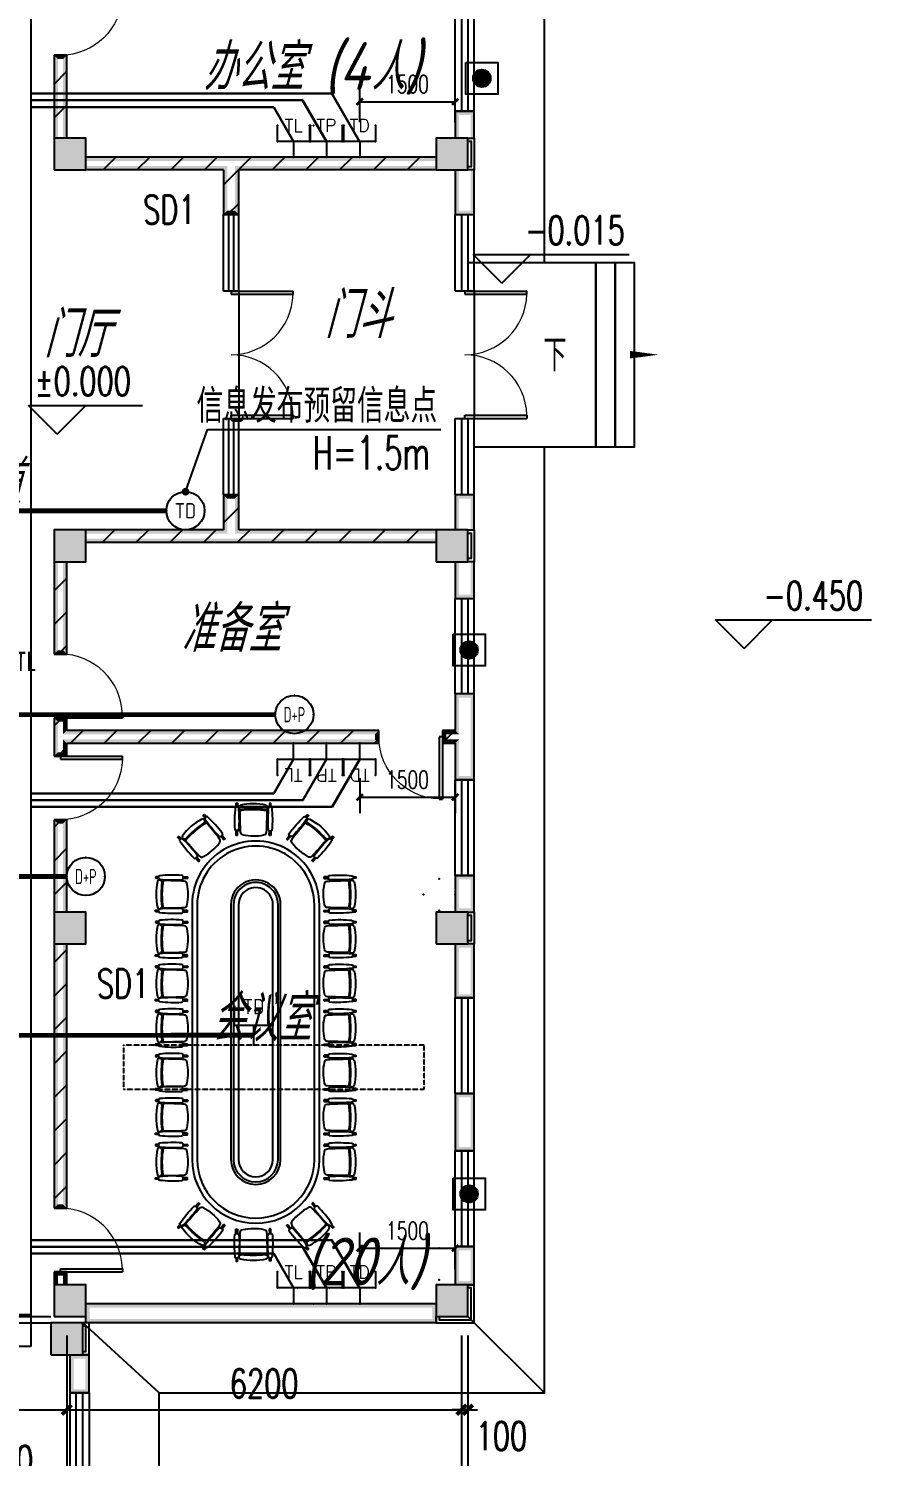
# Model space of a CAD drawing. Extents: x 1241380 to 1952554, y 1012187 to 1766051.
# Drawn here: x 1583715 to 1596951, y 1230675 to 1253091 of the extents above; entities that cross this region are included whole.
import ezdxf
from ezdxf.enums import TextEntityAlignment as Align

# ---------------------------------------------------------------- set-up
doc = ezdxf.new("R2010")
doc.units = 0
doc.linetypes.add('CENTER', pattern=[2, 1.25, -0.25, 0.25, -0.25])
doc.linetypes.add('DASH', pattern=[0.35, 0.25, -0.1])
for name, color, linetype in [('1-建筑底图', 8, 'Continuous'), ('AXIS', 251, 'CENTER'), ('DIM-通讯', 3, 'Continuous'), ('DOTLN', 2, 'DASH'), ('EQUIP-插座', 3, 'Continuous'), ('EQUIP-照明', 3, 'Continuous'), ('EQUIP-通讯', 3, 'Continuous'), ('PUB_DIM', 11, 'Continuous'), ('PUB_HATCH', 8, 'Continuous'), ('TEL_DIM', 3, 'Continuous'), ('WIRE-综合布线', 5, 'Continuous'), ('光纤点位', 3, 'Continuous'), ('内网桥架', 1, 'Continuous'), ('填充', 8, 'Continuous'), ('家具', 8, 'Continuous'), ('抗震支吊架', 2, 'Continuous'), ('红机电话', 3, 'Continuous'), ('蓝机电话', 3, 'Continuous')]:
    doc.layers.add(name, color=color, linetype=linetype)
doc.layers.add('内网线路', color=1, linetype='Continuous', lineweight=30)
doc.layers.get('EQUIP-插座').off()
doc.styles.add('_TCH_DIM', font='SIMPLEX', dxfattribs={"bigfont": 'GBCBIG'})
doc.styles.add('_TCH_DIM_T3', font='SIMPLEX', dxfattribs={"width": 0.705882, "bigfont": 'GBCBIG'})
doc.styles.add('_TEL_ATTDEF', font='GBENOR', dxfattribs={"width": 0.8, "height": 3, "bigfont": 'GBCBIG'})
doc.styles.add('_TEL_DIM', font='SIMPLEX', dxfattribs={"width": 0.8, "height": 3.5, "bigfont": 'HZTXT'})
doc.styles.add('A_DIM_T3', font='SIMPLEX', dxfattribs={"width": 0.7, "bigfont": 'HZ'})
doc.styles.add('kzcad', font='', dxfattribs={"width": 0.8})
doc.styles.get("Standard").update_dxf_attribs({"font": 'gbeitc.shx', "bigfont": 'gbcbig.shx'})
doc.styles.get('kzcad').set_extended_font_data('SimSun')
doc.linetypes.add('JIEDI', pattern='A,1.25,-0.25,0.25,-0.25,0.625,["/",Standard,S=0.6,R=0,X=0,Y=-0.3],0.625,-0.25,0.25,-0.25', length=4)
doc.dimstyles.new('_TCH_ARCH&&100', dxfattribs={"dimtxt": 280, "dimasz": 100, "dimexe": 250, "dimexo": 300, "dimgap": 135, "dimtad": 1, "dimdec": 0, "dimzin": 0, "dimdsep": 46, "dimtxsty": 'A_DIM_T3', "dimblk": 'ARCHTICK', "dimcen": 0.09, "dimclrt": 7, "dimazin": 2, "dimtfac": 1, "dimtdec": 0, "dimtix": 1, "dimtmove": 2, "dimatfit": 3, "dimfxl": 100, "dimtolj": 1, "dimtzin": 0, "dimarcsym": 0})
doc.dimstyles.new('_TCH_ARCH&&150', dxfattribs={"dimtxt": 446.25, "dimasz": 150, "dimexe": 375, "dimexo": 450, "dimgap": 189.375, "dimtad": 1, "dimdec": 0, "dimzin": 0, "dimdsep": 46, "dimtxsty": '_TCH_DIM_T3', "dimblk": 'ARCHTICK', "dimcen": 0.09, "dimclrt": 7, "dimazin": 2, "dimtfac": 1, "dimtdec": 0, "dimtix": 1, "dimtmove": 2, "dimatfit": 3, "dimfxl": 1, "dimtolj": 1, "dimtzin": 0, "dimarcsym": 0})
pattern_1 = [(45, (-636285.87, -718395.4), (-265.16515, 265.16515), [])]

# ---------------------------------------------------------------- blocks, each defined once
blk = doc.blocks.new('_ArchTick')
at = {"color": 0, "linetype": 'ByBlock', "const_width": 0.4}
blk.add_lwpolyline([(-0.5, -0.5), (0.5, 0.5)], dxfattribs=at)
blk = doc.blocks.new('*D96')
at = {"layer": 'Defpoints', "color": 0}
for p in [(931558, 802293), (946558, 802293), (946558, 800679)]:
    blk.add_point(p, dxfattribs=at)
at = {"layer": 'PUB_DIM', "color": 0, "lineweight": -2, "transparency": 16777216}
for p, q in [((931558, 801843), (931558, 800304)), ((946558, 801843), (946558, 800304)), ((931558, 800679), (946558, 800679))]:
    blk.add_line(p, q, dxfattribs=at)
at = {"layer": 'PUB_DIM', "color": 0, "lineweight": -2, "transparency": 16777216, "xscale": 150, "yscale": 150, "zscale": 150, "rotation": 180}
blk.add_blockref('_ArchTick', (931558, 800679), dxfattribs=at)
at = {"layer": 'PUB_DIM', "color": 0, "lineweight": -2, "transparency": 16777216, "xscale": 150, "yscale": 150, "zscale": 150}
blk.add_blockref('_ArchTick', (946558, 800679), dxfattribs=at)
at = {"layer": 'PUB_DIM', "color": 7, "transparency": 16777216, "insert": (939058, 801091), "char_height": 446.2, "attachment_point": 5, "style": '_TCH_DIM_T3'}
blk.add_mtext('\\A1;15000', dxfattribs=at)
blk = doc.blocks.new('*D99')
at = {"layer": 'Defpoints', "color": 0}
for p in [(936758, 803493), (940258, 803493), (940258, 801879)]:
    blk.add_point(p, dxfattribs=at)
at = {"layer": 'PUB_DIM', "color": 0, "lineweight": -2, "transparency": 16777216}
for p, q in [((936758, 803043), (936758, 801504)), ((940258, 803043), (940258, 801504)), ((936758, 801879), (940258, 801879))]:
    blk.add_line(p, q, dxfattribs=at)
at = {"layer": 'PUB_DIM', "color": 0, "lineweight": -2, "transparency": 16777216, "xscale": 150, "yscale": 150, "zscale": 150, "rotation": 180}
blk.add_blockref('_ArchTick', (936758, 801879), dxfattribs=at)
at = {"layer": 'PUB_DIM', "color": 0, "lineweight": -2, "transparency": 16777216, "xscale": 150, "yscale": 150, "zscale": 150}
blk.add_blockref('_ArchTick', (940258, 801879), dxfattribs=at)
at = {"layer": 'PUB_DIM', "color": 7, "transparency": 16777216, "insert": (938508, 802291), "char_height": 446.2, "attachment_point": 5, "style": '_TCH_DIM_T3'}
blk.add_mtext('\\A1;3500', dxfattribs=at)
blk = doc.blocks.new('*D100')
at = {"layer": 'Defpoints', "color": 0}
for p in [(940258, 803493), (946458, 803493), (946458, 801879)]:
    blk.add_point(p, dxfattribs=at)
at = {"layer": 'PUB_DIM', "color": 0, "lineweight": -2, "transparency": 16777216}
for p, q in [((940258, 803043), (940258, 801504)), ((946458, 803043), (946458, 801504)), ((940258, 801879), (946458, 801879))]:
    blk.add_line(p, q, dxfattribs=at)
at = {"layer": 'PUB_DIM', "color": 0, "lineweight": -2, "transparency": 16777216, "xscale": 150, "yscale": 150, "zscale": 150, "rotation": 180}
blk.add_blockref('_ArchTick', (940258, 801879), dxfattribs=at)
at = {"layer": 'PUB_DIM', "color": 0, "lineweight": -2, "transparency": 16777216, "xscale": 150, "yscale": 150, "zscale": 150}
blk.add_blockref('_ArchTick', (946458, 801879), dxfattribs=at)
at = {"layer": 'PUB_DIM', "color": 7, "transparency": 16777216, "insert": (943358, 802291), "char_height": 446.2, "attachment_point": 5, "style": '_TCH_DIM_T3'}
blk.add_mtext('\\A1;6200', dxfattribs=at)
blk = doc.blocks.new('*D73')
at = {"layer": 'Defpoints', "color": 0}
for p in [(946458, 803493), (946558, 803493), (946558, 801879)]:
    blk.add_point(p, dxfattribs=at)
at = {"layer": 'PUB_DIM', "color": 0, "lineweight": -2, "transparency": 16777216}
for p, q in [((946458, 803043), (946458, 801504)), ((946558, 803043), (946558, 801504)), ((946458, 801879), (946308, 801879)), ((946458, 801879), (946558, 801879)), ((946558, 801879), (946708, 801879))]:
    blk.add_line(p, q, dxfattribs=at)
at = {"layer": 'PUB_DIM', "color": 0, "lineweight": -2, "transparency": 16777216, "xscale": 150, "yscale": 150, "zscale": 150}
blk.add_blockref('_ArchTick', (946458, 801879), dxfattribs=at)
at = {"layer": 'PUB_DIM', "color": 0, "lineweight": -2, "transparency": 16777216, "xscale": 150, "yscale": 150, "zscale": 150, "rotation": 180}
blk.add_blockref('_ArchTick', (946558, 801879), dxfattribs=at)
at = {"layer": 'PUB_DIM', "color": 7, "transparency": 16777216, "insert": (947083, 801466), "char_height": 446.2, "attachment_point": 5, "style": '_TCH_DIM_T3'}
blk.add_mtext('\\A1;100', dxfattribs=at)
blk = doc.blocks.new('办公椅6')
at = {"layer": '家具'}
for p, q in [((83, 245), (83, 273)), ((465, 265), (464, 249)), ((81, -250), (81, -279)), ((466, -275), (466, -258))]:
    blk.add_line(p, q, dxfattribs=at)
at = {"layer": '家具', "color": 8}
for points in [[(82, 273), (17, 274, 0.414214), (12, 269), (12, 255, 0.414214), (16, 250), (83, 250)], [(467, 271), (509, 271, -0.414214), (514, 266), (514, 252, -0.414214), (509, 248), (465, 248)], [(79, -274), (14, -274, -0.414214), (9, -269), (9, -255, -0.414214), (14, -250), (81, -251)], [(469, -276), (506, -276, 0.414214), (511, -272), (511, -258, 0.414214), (507, -253), (468, -253)]]:
    blk.add_lwpolyline(points, format="xyb", dxfattribs=at)
at = {"layer": '家具'}
for centre, radius, start, end in [((102, 273), 19, 87.8438, 179.7), ((102, 244), 19, 179.7, 271.4658), ((230, -1577), 1873, 83.3734, 93.9026), ((250, 2204), 1984, 265.7407, 275.6942), ((450, 191), 33.5, 15.354, 150.4909), ((446, 265), 19, 359.7, 87.8438), ((445, 249), 19, 271.4658, 359.7), ((741, -4), 741, 167.0681, 192.3319), ((64, 162), 45, 89.7, 179.7), ((444, -11012), 11225, 90.2565, 91.9408), ((-845, 4), 1257, 349.8473, 9.5527), ((-1609, 10), 2033, 354.2379, 5.1674), ((435, 195), 19, 137.2336, 185.1674), ((-389, 4), 894, 346.6997, 12.7003), ((62, -162), 45, 179.7, 269.7), ((559, 11006), 11225, 267.4592, 269.1435), ((433, -196), 19, 174.2379, 223.2208), ((448, -192), 33.7, 210.1055, 343.0268), ((100, -250), 19, 87.9342, 179.7), ((100, -279), 19, 179.7, 271.5562), ((249, 1621), 1925, 265.5539, 275.9414), ((229, -2265), 2038, 83.7863, 93.6061), ((447, -258), 19, 359.7, 87.9342), ((447, -274), 19, 271.5562, 359.7)]:
    blk.add_arc(centre, radius, start, end, dxfattribs=at)
blk = doc.blocks.new('会议桌')
at = {"layer": '家具'}
for p, q in [((2045, 972), (-1955, 972)), ((2045, 322), (-1955, 322)), ((-1955, -378), (2045, -378)), ((-1955, -1028), (2045, -1028))]:
    blk.add_line(p, q, dxfattribs=at)
at = {"layer": '家具', "color": 8}
for p, q in [((2045, 892), (-1955, 892)), ((2045, 362), (-1955, 362)), ((2045, 242), (-1955, 242)), ((-1955, -298), (2045, -298)), ((-1955, -418), (2045, -418)), ((-1955, -948), (2045, -948))]:
    blk.add_line(p, q, dxfattribs=at)
at = {"layer": '家具'}
for centre, radius, start, end in [((-1955, -28), 1000, 90, 270), ((2045, -28), 1000, 270, 90), ((-1955, -28), 350, 90, 270), ((2045, -28), 350, 270, 90)]:
    blk.add_arc(centre, radius, start, end, dxfattribs=at)
at = {"layer": '家具', "color": 8}
for centre, radius, start, end in [((-1955, -28), 920, 90, 270), ((2045, -28), 920, 270, 90), ((-1955, -28), 390, 90, 270), ((-1955, -28), 270, 90, 270), ((2045, -28), 390, 270, 90), ((2045, -28), 270, 270, 90)]:
    blk.add_arc(centre, radius, start, end, dxfattribs=at)
at = {"layer": '家具'}
for p, rotation in [((-1993, 1033), 90), ((-1293, 1033), 90), ((-593, 1033), 90), ((107, 1033), 90), ((807, 1033), 90), ((1507, 1033), 90), ((2207, 1033), 90), ((2894, 656), 40.89750937394187), ((-2805, -713), 220.8975093739419)]:
    blk.add_blockref('办公椅6', p, dxfattribs=dict(at, rotation=rotation))
at = {"layer": '家具', "xscale": -1}
for p, rotation in [((-2805, 656), 319.1024906260187), ((2894, -713), 139.1024906260582), ((-1993, -1090), 90), ((-1293, -1090), 90), ((-593, -1090), 90), ((107, -1090), 90), ((807, -1090), 90), ((1507, -1090), 90), ((2207, -1090), 90)]:
    blk.add_blockref('办公椅6', p, dxfattribs=dict(at, rotation=rotation))
blk.add_blockref('办公椅6', (-3036, 10), dxfattribs=at)
at = {"layer": '家具'}
blk.add_blockref('办公椅6', (3125, 10), dxfattribs=at)
blk = doc.blocks.new('xfjyc')
at = {"layer": '填充'}
h = blk.add_hatch(color=1, dxfattribs=at)
h.dxf.hatch_style = 1
edge = h.paths.add_edge_path()
edge.add_arc((250, 250), 137, 0, 360)
blk.add_lwpolyline([(0, 500), (500, 500), (500, 0), (0, 0)], close=True)
at = {"color": 1}
blk.add_circle((250, 250), 137, dxfattribs=at)
blk = doc.blocks.new('xfjyc2')
for p in [(19868, 49439), (19668, 40464), (19668, 31925)]:
    blk.add_blockref('xfjyc', p)
blk = doc.blocks.new('$DorLib2D$00000001')
at = {"color": 0}
for p, q in [((0.45, 0.975), (0.5, 0.975)), ((0.45, 0), (0.45, 0.975)), ((0.5, 0), (0.5, 0.975)), ((0.5, 0), (0.45, 0))]:
    blk.add_line(p, q, dxfattribs=at)
at = {"color": 0, "lineweight": 13}
blk.add_arc((0.475, 0), 0.975, 91.4693, 180, dxfattribs=at)
blk = doc.blocks.new('_FZH')
blk.add_lwpolyline([(-0.5, -0.5), (0.5, -0.5), (0.5, 0.5), (-0.5, 0.5)], close=True)
at = {"layer": 'PUB_HATCH'}
blk.add_solid([(-0.5, -0.5), (0.5, -0.5), (-0.5, 0.5), (0.5, 0.5)], dxfattribs=at)
blk = doc.blocks.new('$WINLIB2D$00000001')
at = {"color": 0}
for points in [[(-0.5, 0.5), (-0.5, -0.5)], [(-0.5, 0.5), (0.5, 0.5)], [(0.5, -0.5), (0.5, 0.5)], [(0.5, 0.1667), (-0.5, 0.1667)], [(0.5, -0.1667), (-0.5, -0.1667)], [(-0.5, -0.5), (0.5, -0.5)]]:
    blk.add_lwpolyline(points, dxfattribs=at)
blk = doc.blocks.new('$DorLib2D$00000002')
at = {"color": 0}
for p, q in [((-0.5, 0), (-0.5, 0.4875)), ((-0.475, 0.4875), (-0.5, 0.4875)), ((-0.475, 0), (-0.475, 0.4875)), ((0.475, 0), (0.475, 0.4875)), ((0.475, 0.4875), (0.5, 0.4875)), ((0.5, 0), (0.5, 0.4875)), ((-0.5, 0), (-0.475, 0)), ((0.5, 0), (0.475, 0))]:
    blk.add_line(p, q, dxfattribs=at)
at = {"color": 0, "lineweight": 13}
for centre, start, end in [((-0.4875, 0), 0, 88.53072), ((0.4875, 0), 91.46928, 180)]:
    blk.add_arc(centre, 0.4875, start, end, dxfattribs=at)
blk = doc.blocks.new('$equip_U$00000076(win7-PC-wzy)')
blk.add_circle((0, 0.5), 0.5)
for p in [(0, 0.999), (-0.5, 0.5), (0.5, 0.5)]:
    blk.add_point(p)
at = {"color": 7, "style": '_TEL_DIM'}
blk.add_attdef('$TEXT$', text='', height=0.4, dxfattribs=at).set_placement((0, 0.5), align=Align.MIDDLE_CENTER)
at = {"color": 7, "style": '_TEL_DIM', "flags": 1}
for tag in ['A', 'REMARK']:
    blk.add_attdef(tag, text='', height=0.00002, dxfattribs=at).set_placement((0, 0), align=Align.MIDDLE_CENTER)
blk = doc.blocks.new('$equip_U$00000080(win7-PC-wzy)')
blk.add_circle((0, 0.5), 0.5)
for p in [(0, 0.999), (-0.5, 0.5), (0.5, 0.5)]:
    blk.add_point(p)
at = {"color": 7, "style": '_TEL_DIM', "width": 0.7}
blk.add_attdef('$TEXT$', text='', height=0.4, dxfattribs=at).set_placement((0, 0.5), align=Align.MIDDLE_CENTER)
at = {"color": 7, "style": '_TEL_DIM', "flags": 1}
for tag in ['A', 'REMARK']:
    blk.add_attdef(tag, text='', height=0.00002, dxfattribs=at).set_placement((0, 0), align=Align.MIDDLE_CENTER)
blk = doc.blocks.new('$equip$00002670')
for p, q in [((-0.5, 0.499), (-0.5, 0.999)), ((0.5, 0.999), (0.5, 0.499)), ((0.5, 0.499), (-0.5, 0.499)), ((0, 0.5), (0, 0))]:
    blk.add_line(p, q)
for p in [(-0.5, 0.999), (0.5, 0.999), (-0.5, 0.499), (0.5, 0.499), (0, 0)]:
    blk.add_point(p)
at = {"color": 7, "style": '_TEL_DIM'}
blk.add_attdef('$TEXT$', text='', height=0.4, dxfattribs=at).set_placement((0, 0.999), align=Align.MIDDLE_CENTER)
at = {"color": 7, "style": '_TEL_DIM', "flags": 1}
blk.add_attdef('A', text='', height=0.000025, dxfattribs=at).set_placement((0, 0), align=Align.MIDDLE_CENTER)
blk = doc.blocks.new('$equip$00001239')
for p, q in [((-0.5, 1.05), (-0.5, 1)), ((0.5, 1), (-0.5, 1)), ((0.5, 1.05), (0.5, 1)), ((0.5, 0.5), (-0.5, 0.5)), ((0, 0.5), (0, 0))]:
    blk.add_line(p, q)
blk.add_arc((0, 1), 0.5, 180, 0)
for points in [[(0, 0.75), (-0.433, 0.75), (0, 1), (-0.5, 1)], [(0, 0.567), (-0.25, 0.567), (0, 0.75), (-0.433, 0.75)], [(0, 0.5), (0, 0.5), (0, 0.567), (-0.25, 0.567)]]:
    blk.add_solid(points)
at = {"layer": 'EQUIP-照明'}
for p in [(0, 1), (-0.5, 0.5), (0.5, 0.5), (0, 0)]:
    blk.add_point(p, dxfattribs=at)
at = {"layer": 'EQUIP-照明', "flags": 9}
blk.add_attdef('A', (0, 0), '', height=0.00002, dxfattribs=at)
blk = doc.blocks.new('$equip$00001867')
for p, q in [((-0.5, 0.499), (-0.5, 0.999)), ((0.5, 0.999), (0.5, 0.499)), ((0.5, 0.499), (-0.5, 0.499)), ((0, 0.5), (0, 0))]:
    blk.add_line(p, q)
for p in [(-0.5, 0.999), (0.5, 0.999), (-0.5, 0.499), (0.5, 0.499), (0, 0)]:
    blk.add_point(p)
at = {"color": 7, "style": '_TEL_DIM'}
blk.add_attdef('$TEXT$', text='', height=0.4, dxfattribs=at).set_placement((0, 0.999), align=Align.MIDDLE_CENTER)
at = {"color": 7, "style": '_TEL_DIM', "flags": 1}
blk.add_attdef('A', text='', height=0.00002, dxfattribs=at).set_placement((0, 0), align=Align.MIDDLE_CENTER)
blk = doc.blocks.new('*D235')
at = {"layer": 'Defpoints', "color": 0, "transparency": 16777216}
for p in [(24781, 264167), (26281, 264167), (26281, 263570)]:
    blk.add_point(p, dxfattribs=at)
at = {"layer": 'TEL_DIM', "color": 0, "lineweight": -2, "transparency": 16777216}
for p, q in [((24781, 263867), (24781, 263320)), ((26281, 263867), (26281, 263320)), ((24781, 263570), (26281, 263570))]:
    blk.add_line(p, q, dxfattribs=at)
at = {"layer": 'TEL_DIM', "color": 0, "lineweight": -2, "transparency": 16777216, "xscale": 100, "yscale": 100, "zscale": 100, "rotation": 180}
blk.add_blockref('_ArchTick', (24781, 263570), dxfattribs=at)
at = {"layer": 'TEL_DIM', "color": 0, "lineweight": -2, "transparency": 16777216, "xscale": 100, "yscale": 100, "zscale": 100}
blk.add_blockref('_ArchTick', (26281, 263570), dxfattribs=at)
at = {"layer": 'TEL_DIM', "color": 7, "transparency": 16777216, "insert": (25531, 263845), "char_height": 280, "attachment_point": 5, "style": 'A_DIM_T3'}
blk.add_mtext('\\A1;1500', dxfattribs=at)
blk = doc.blocks.new('*D236')
at = {"layer": 'Defpoints', "color": 0, "transparency": 16777216}
for p in [(26281, 256489), (24781, 255867), (26281, 255867)]:
    blk.add_point(p, dxfattribs=at)
at = {"layer": 'TEL_DIM', "color": 0, "lineweight": -2, "transparency": 16777216}
for p, q in [((24781, 256167), (24781, 256739)), ((26281, 256167), (26281, 256739)), ((24781, 256489), (26281, 256489))]:
    blk.add_line(p, q, dxfattribs=at)
at = {"layer": 'TEL_DIM', "color": 0, "lineweight": -2, "transparency": 16777216, "xscale": 100, "yscale": 100, "zscale": 100, "rotation": 180}
blk.add_blockref('_ArchTick', (24781, 256489), dxfattribs=at)
at = {"layer": 'TEL_DIM', "color": 0, "lineweight": -2, "transparency": 16777216, "xscale": 100, "yscale": 100, "zscale": 100}
blk.add_blockref('_ArchTick', (26281, 256489), dxfattribs=at)
at = {"layer": 'TEL_DIM', "color": 7, "transparency": 16777216, "insert": (25531, 256764), "char_height": 280, "attachment_point": 5, "style": 'A_DIM_T3'}
blk.add_mtext('\\A1;1500', dxfattribs=at)
blk = doc.blocks.new('*D237')
at = {"layer": 'Defpoints', "color": 0, "transparency": 16777216}
for p in [(26281, 274489), (24781, 273867), (26281, 273867)]:
    blk.add_point(p, dxfattribs=at)
at = {"layer": 'TEL_DIM', "color": 0, "lineweight": -2, "transparency": 16777216}
for p, q in [((24781, 274167), (24781, 274739)), ((26281, 274167), (26281, 274739)), ((24781, 274489), (26281, 274489))]:
    blk.add_line(p, q, dxfattribs=at)
at = {"layer": 'TEL_DIM', "color": 0, "lineweight": -2, "transparency": 16777216, "xscale": 100, "yscale": 100, "zscale": 100, "rotation": 180}
blk.add_blockref('_ArchTick', (24781, 274489), dxfattribs=at)
at = {"layer": 'TEL_DIM', "color": 0, "lineweight": -2, "transparency": 16777216, "xscale": 100, "yscale": 100, "zscale": 100}
blk.add_blockref('_ArchTick', (26281, 274489), dxfattribs=at)
at = {"layer": 'TEL_DIM', "color": 7, "transparency": 16777216, "insert": (25531, 274764), "char_height": 280, "attachment_point": 5, "style": 'A_DIM_T3'}
blk.add_mtext('\\A1;1500', dxfattribs=at)
blk = doc.blocks.new('ERT')
at = {"layer": 'AXIS'}
for p, q in [((940258.2, 802865.3), (940258.2, 800345.8)), ((946458.2, 802865.3), (946458.2, 800345.8))]:
    blk.add_line(p, q, dxfattribs=at)
at = {"layer": 'PUB_DIM'}
for p1, p2, picture, middle in [((936758.2, 803492.7), (940258.2, 803492.7), '*D99', (938508.2, 802291.2)), ((940258.2, 803492.7), (946458.2, 803492.7), '*D100', (943358.2, 802291.2)), ((931558.2, 802292.7), (946558.2, 802292.7), '*D96', (939058.2, 801091.2))]:
    dim = blk.add_aligned_dim(p1=p1, p2=p2, distance=-1614.1, dimstyle='_TCH_ARCH&&150', dxfattribs=at)
    dim.commit()
    dim.dimension.update_dxf_attribs({"geometry": picture, "text_midpoint": middle})
dim = blk.add_linear_dim(base=(946558.2, 801878.7), p1=(946458.2, 803492.7), p2=(946558.2, 803492.7), angle=0, dimstyle='_TCH_ARCH&&150', dxfattribs=at)
dim.commit()
dim.dimension.update_dxf_attribs({"geometry": '*D73', "text_midpoint": (947083.2, 801466.2), "dimtype": 161})
blk = doc.blocks.new('1-一层建筑底图')
at = {"layer": '1-建筑底图'}
h = blk.add_hatch(dxfattribs=at)
h.set_pattern_fill('普通砖', color=8, scale=150, style=0)
h.set_pattern_definition(pattern_1)
h.paths.add_polyline_path([(13350, 48700), (13550, 48700), (13550, 50000), (13350, 50000)])
for points in [[(13550, 50000), (13350, 50000), (13410, 49940), (13490, 49940)], [(13350, 48700), (13410, 48700), (13410, 49940), (13350, 50000)], [(13490, 48700), (13550, 48700), (13550, 50000), (13490, 49940)], [(19950, 49125), (19650, 49125), (19710, 49065), (19890, 49065)], [(19650, 49125), (19650, 48700), (19710, 48700), (19710, 49065)], [(19950, 48700), (19950, 49125), (19890, 49065), (19890, 48700)], [(13850, 48700), (13350, 48700), (13410, 48640), (13790, 48640)], [(13350, 48700), (13350, 48200), (13410, 48260), (13410, 48640)], [(13850, 48200), (13850, 48700), (13790, 48640), (13790, 48260)], [(19850, 48700), (19350, 48700), (19410, 48640), (19790, 48640)], [(19350, 48700), (19350, 48200), (19410, 48260), (19410, 48640)], [(19850, 48200), (19850, 48700), (19790, 48640), (19790, 48260)], [(13350, 48200), (13850, 48200), (13790, 48260), (13410, 48260)], [(13850, 48400), (13850, 48340), (16150, 48340), (16150, 48400)], [(13850, 48260), (13850, 48200), (16010, 48200), (16070, 48260)], [(16010, 48200), (16010, 47500), (16070, 47560), (16070, 48260)], [(19350, 48340), (19350, 48400), (16150, 48400), (16150, 48340)], [(16250, 47500), (16250, 48200), (16190, 48260), (16190, 47560)], [(19350, 48200), (19350, 48260), (16190, 48260), (16250, 48200)], [(19350, 48200), (19850, 48200), (19790, 48260), (19410, 48260)], [(19650, 48200), (19650, 47500), (19710, 47560), (19710, 48200)], [(19950, 47500), (19950, 48200), (19890, 48200), (19890, 47560)], [(16010, 47500), (16250, 47500), (16190, 47560), (16070, 47560)], [(19650, 47500), (19950, 47500), (19890, 47560), (19710, 47560)], [(16250, 43100), (16010, 43100), (16070, 43040), (16190, 43040)], [(16010, 43100), (16010, 42550), (16070, 42490), (16070, 43040)], [(16250, 42550), (16250, 43100), (16190, 43040), (16190, 42490)], [(19950, 43100), (19650, 43100), (19710, 43040), (19890, 43040)], [(19650, 43100), (19650, 42550), (19710, 42550), (19710, 43040)], [(19950, 42550), (19950, 43100), (19890, 43040), (19890, 42550)], [(13850, 42550), (13350, 42550), (13410, 42490), (13790, 42490)], [(13350, 42550), (13350, 42050), (13410, 42110), (13410, 42490)], [(13850, 42050), (13850, 42550), (13790, 42490), (13790, 42110)], [(13850, 42550), (13850, 42490), (16070, 42490), (16010, 42550)], [(13850, 42410), (13850, 42350), (16150, 42350), (16150, 42410)], [(19350, 42350), (19350, 42410), (16150, 42410), (16150, 42350)], [(19350, 42490), (19350, 42550), (16250, 42550), (16190, 42490)], [(19850, 42550), (19350, 42550), (19410, 42490), (19790, 42490)], [(19350, 42550), (19350, 42050), (19410, 42110), (19410, 42490)], [(19850, 42050), (19850, 42550), (19790, 42490), (19790, 42110)], [(13350, 42050), (13850, 42050), (13790, 42110), (13410, 42110)], [(13410, 42050), (13350, 42050), (13350, 40600), (13410, 40660)], [(13550, 42050), (13490, 42050), (13490, 40660), (13550, 40600)], [(19350, 42050), (19850, 42050), (19790, 42110), (19410, 42110)], [(19650, 42050), (19650, 41475), (19710, 41535), (19710, 42050)], [(19950, 41475), (19950, 42050), (19890, 42050), (19890, 41535)], [(19650, 41475), (19950, 41475), (19890, 41535), (19710, 41535)], [(13350, 40600), (13550, 40600), (13490, 40660), (13410, 40660)], [(19950, 39975), (19650, 39975), (19710, 39915), (19890, 39915)], [(19650, 39975), (19650, 39400), (19710, 39340), (19710, 39915)], [(19950, 39300), (19950, 39975), (19890, 39915), (19890, 39300)], [(13550, 39600), (13350, 39600), (13410, 39540), (13490, 39540)], [(13350, 39600), (13350, 39300), (13410, 39300), (13410, 39540)], [(13550, 39400), (13550, 39600), (13490, 39540), (13490, 39340)], [(13350, 39300), (13350, 39000), (13410, 39060), (13410, 39300)], [(18450, 39400), (13550, 39400), (13490, 39340), (18390, 39340)], [(13550, 39000), (13550, 39200), (13490, 39260), (13490, 39060)], [(13550, 39200), (18450, 39200), (18390, 39260), (13490, 39260)], [(18450, 39200), (18450, 39400), (18390, 39340), (18390, 39260)], [(19650, 39400), (19450, 39400), (19510, 39340), (19710, 39340)], [(19450, 39400), (19450, 39200), (19510, 39260), (19510, 39340)], [(19450, 39200), (19650, 39200), (19710, 39260), (19510, 39260)], [(19650, 39200), (19650, 38625), (19710, 38685), (19710, 39260)], [(19950, 38625), (19950, 39300), (19890, 39300), (19890, 38685)], [(13350, 39000), (13550, 39000), (13490, 39060), (13410, 39060)], [(19650, 38625), (19950, 38625), (19890, 38685), (19710, 38685)], [(13550, 38000), (13350, 38000), (13410, 37940), (13490, 37940)], [(13350, 36550), (13410, 36550), (13410, 37940), (13350, 38000)], [(13490, 36550), (13550, 36550), (13550, 38000), (13490, 37940)], [(19950, 37125), (19650, 37125), (19710, 37065), (19890, 37065)], [(19650, 37125), (19650, 36550), (19710, 36610), (19710, 37065)], [(19950, 36550), (19950, 37125), (19890, 37065), (19890, 36610)], [(13850, 36550), (13350, 36550), (13410, 36490), (13790, 36490)], [(13350, 36550), (13350, 36050), (13410, 36110), (13410, 36490)], [(13850, 36050), (13850, 36550), (13790, 36490), (13790, 36110)], [(19850, 36550), (19350, 36550), (19410, 36490), (19790, 36490)], [(19350, 36550), (19350, 36050), (19410, 36110), (19410, 36490)], [(19650, 36550), (19950, 36550), (19890, 36610), (19710, 36610)], [(19850, 36050), (19850, 36550), (19790, 36490), (19790, 36110)], [(13350, 36050), (13850, 36050), (13790, 36110), (13410, 36110)], [(19350, 36050), (19850, 36050), (19790, 36110), (19410, 36110)], [(13410, 36050), (13350, 36050), (13350, 31900), (13410, 31960)], [(13550, 36050), (13490, 36050), (13490, 31960), (13550, 31900)], [(19650, 36050), (19650, 35201), (19710, 35261), (19710, 35990)], [(19950, 36050), (19650, 36050), (19710, 35990), (19890, 35990)], [(19950, 35201), (19950, 36050), (19890, 35990), (19890, 35261)], [(19650, 35201), (19950, 35201), (19890, 35261), (19710, 35261)], [(19650, 33701), (19650, 32800), (19710, 32860), (19710, 33641)], [(19950, 33701), (19650, 33701), (19710, 33641), (19890, 33641)], [(19950, 32800), (19950, 33701), (19890, 33641), (19890, 32860)], [(19650, 32800), (19950, 32800), (19890, 32860), (19710, 32860)], [(13350, 31900), (13550, 31900), (13490, 31960), (13410, 31960)], [(19950, 31300), (19650, 31300), (19710, 31240), (19890, 31240)], [(19650, 31300), (19650, 30700), (19710, 30760), (19710, 31240)], [(19950, 30700), (19950, 31300), (19890, 31240), (19890, 30760)], [(13550, 30900), (13350, 30900), (13410, 30840), (13490, 30840)], [(13350, 30700), (13410, 30700), (13410, 30840), (13350, 30900)], [(13490, 30700), (13550, 30700), (13550, 30900), (13490, 30840)], [(19650, 30700), (19950, 30700), (19890, 30760), (19710, 30760)], [(13850, 30700), (13350, 30700), (13410, 30640), (13790, 30640)], [(13350, 30700), (13350, 30200), (13410, 30260), (13410, 30640)], [(13850, 30200), (13850, 30700), (13790, 30640), (13790, 30260)], [(19850, 30700), (19350, 30700), (19410, 30640), (19790, 30640)], [(19350, 30700), (19350, 30200), (19410, 30260), (19410, 30640)], [(19850, 30200), (19850, 30700), (19790, 30640), (19790, 30260)], [(13850, 30400), (13850, 30340), (19350, 30340), (19350, 30400)], [(13850, 30400), (13850, 30200), (13850, 30100), (13910, 30100), (13910, 30400)], [(19350, 30100), (19350, 30400), (19290, 30400), (19290, 30100)], [(13800, 30100), (13300, 30100), (13360, 30040), (13740, 30040)], [(13300, 30100), (13300, 29600), (13360, 29660), (13360, 30040)], [(13350, 30200), (13850, 30200), (13790, 30260), (13410, 30260)], [(13800, 29600), (13800, 30100), (13740, 30040), (13740, 29660)], [(19350, 30100), (19350, 30160), (13850, 30160), (13850, 30100)], [(19350, 30200), (19850, 30200), (19790, 30260), (19410, 30260)], [(13300, 29600), (13800, 29600), (13740, 29660), (13360, 29660)], [(13600, 29600), (13600, 29000), (13660, 29060), (13660, 29540)], [(13900, 29600), (13600, 29600), (13660, 29540), (13840, 29540)], [(13900, 29000), (13900, 29600), (13840, 29540), (13840, 29060)], [(13600, 29000), (13900, 29000), (13840, 29060), (13660, 29060)]]:
    blk.add_hatch(color=8, dxfattribs=at).paths.add_polyline_path(points)
h = blk.add_hatch(dxfattribs=at)
h.set_pattern_fill('普通砖', color=8, scale=150, style=0)
h.set_pattern_definition(pattern_1)
h.paths.add_polyline_path([(13850, 48400), (13850, 48200), (16010, 48200), (16070, 48260), (16137, 48267), (16150, 48340), (16150, 48400)])
h = blk.add_hatch(dxfattribs=at)
h.set_pattern_fill('普通砖', color=8, scale=150, style=0)
h.set_pattern_definition(pattern_1)
h.paths.add_polyline_path([(16070, 48260), (16010, 48200), (16010, 47500), (16250, 47500), (16250, 48200), (16190, 48260), (16137, 48267)])
h = blk.add_hatch(dxfattribs=at)
h.set_pattern_fill('普通砖', color=8, scale=150, style=0)
h.set_pattern_definition(pattern_1)
h.paths.add_polyline_path([(19350, 48200), (19350, 48400), (16150, 48400), (16150, 48340), (16137, 48267), (16190, 48260), (16250, 48200)])
h = blk.add_hatch(dxfattribs=at)
h.set_pattern_fill('普通砖', color=8, scale=150, style=0)
h.set_pattern_definition(pattern_1)
h.paths.add_polyline_path([(16190, 42490), (16250, 42550), (16250, 43100), (16010, 43100), (16010, 42550), (16070, 42490), (16137, 42483)])
h = blk.add_hatch(dxfattribs=at)
h.set_pattern_fill('普通砖', color=8, scale=150, style=0)
h.set_pattern_definition(pattern_1)
h.paths.add_polyline_path([(13850, 42550), (13850, 42350), (16150, 42350), (16150, 42410), (16137, 42483), (16070, 42490), (16010, 42550)])
h = blk.add_hatch(dxfattribs=at)
h.set_pattern_fill('普通砖', color=8, scale=150, style=0)
h.set_pattern_definition(pattern_1)
h.paths.add_polyline_path([(19350, 42350), (19350, 42550), (16250, 42550), (16190, 42490), (16137, 42483), (16150, 42410), (16150, 42350)])
h = blk.add_hatch(dxfattribs=at)
h.set_pattern_fill('普通砖', color=8, scale=150, style=0)
h.set_pattern_definition(pattern_1)
h.paths.add_polyline_path([(13550, 42050), (13350, 42050), (13350, 40600), (13550, 40600)])
h = blk.add_hatch(dxfattribs=at)
h.set_pattern_fill('普通砖', color=8, scale=150, style=0)
h.set_pattern_definition(pattern_1)
h.paths.add_polyline_path([(13490, 39340), (13550, 39400), (13550, 39600), (13350, 39600), (13350, 39300), (13483, 39300)])
h = blk.add_hatch(dxfattribs=at)
h.set_pattern_fill('普通砖', color=8, scale=150, style=0)
h.set_pattern_definition(pattern_1)
h.paths.add_polyline_path([(13483, 39300), (13350, 39300), (13350, 39000), (13550, 39000), (13550, 39200), (13490, 39260)])
h = blk.add_hatch(dxfattribs=at)
h.set_pattern_fill('普通砖', color=8, scale=150, style=0)
h.set_pattern_definition(pattern_1)
h.paths.add_polyline_path([(13490, 39260), (13550, 39200), (18450, 39200), (18450, 39400), (13550, 39400), (13490, 39340), (13483, 39300)])
h = blk.add_hatch(dxfattribs=at)
h.set_pattern_fill('普通砖', color=8, scale=150, style=0)
h.set_pattern_definition(pattern_1)
h.paths.add_polyline_path([(19750, 39300), (19650, 39400), (19450, 39400), (19450, 39200), (19650, 39200)])
h = blk.add_hatch(dxfattribs=at)
h.set_pattern_fill('普通砖', color=8, scale=150, style=0)
h.set_pattern_definition(pattern_1)
h.paths.add_polyline_path([(13350, 36550), (13550, 36550), (13550, 38000), (13350, 38000)])
h = blk.add_hatch(dxfattribs=at)
h.set_pattern_fill('普通砖', color=8, scale=150, style=0)
h.set_pattern_definition(pattern_1)
h.paths.add_polyline_path([(13550, 36050), (13350, 36050), (13350, 31900), (13550, 31900)])
h = blk.add_hatch(dxfattribs=at)
h.set_pattern_fill('普通砖', color=8, scale=150, style=0)
h.set_pattern_definition(pattern_1)
h.paths.add_polyline_path([(13350, 30700), (13550, 30700), (13550, 30900), (13350, 30900)])
at = {"layer": '1-建筑底图', "color": 8}
for p, q in [((13550, 50000), (13350, 50000)), ((13350, 50000), (13350, 48700)), ((13550, 48700), (13550, 50000)), ((19950, 49125), (19650, 49125)), ((19650, 49125), (19650, 48700)), ((19950, 48700), (19950, 49125)), ((16150, 48400), (13850, 48400)), ((16010, 48200), (13850, 48200)), ((16010, 48200), (16010, 47500)), ((19350, 48400), (16150, 48400)), ((16250, 47500), (16250, 48200)), ((19350, 48200), (16250, 48200)), ((19650, 48200), (19650, 47500)), ((19950, 47500), (19950, 48200)), ((16010, 47500), (16250, 47500)), ((19650, 47500), (19950, 47500)), ((20382, 46423), (19932, 46873)), ((19932, 46873), (22383, 46873)), ((20382, 46423), (20832, 46873)), ((19860, 46750), (21860, 46750)), ((21860, 46750), (21860, 43850)), ((16250, 46300), (16250, 44300)), ((19950, 46300), (19950, 44300)), ((13401, 44053), (12951, 44503)), ((12951, 44503), (14741, 44503)), ((13401, 44053), (13851, 44503)), ((21860, 43850), (19950, 43850)), ((16250, 43100), (16010, 43100)), ((16010, 43100), (16010, 42550)), ((16250, 42550), (16250, 43100)), ((19950, 43100), (19650, 43100)), ((19650, 43100), (19650, 42550)), ((19950, 42550), (19950, 43100)), ((16010, 42550), (13850, 42550)), ((19350, 42550), (16250, 42550)), ((16150, 42350), (13850, 42350)), ((19350, 42350), (16150, 42350)), ((13350, 42050), (13350, 40600)), ((13550, 40600), (13550, 42050)), ((19650, 42050), (19650, 41475)), ((19950, 41475), (19950, 42050)), ((19650, 41475), (19950, 41475)), ((24185, 40688), (23735, 41138)), ((23735, 41138), (26186, 41138)), ((24185, 40688), (24635, 41138)), ((13350, 40600), (13550, 40600)), ((19950, 39975), (19650, 39975)), ((19650, 39975), (19650, 39400)), ((19950, 39300), (19950, 39975)), ((13550, 39600), (13350, 39600)), ((13350, 39600), (13350, 39300)), ((13550, 39400), (13550, 39600)), ((13350, 39300), (13350, 39000)), ((18450, 39400), (13550, 39400)), ((18450, 39200), (18450, 39400)), ((19650, 39400), (19450, 39400)), ((19450, 39400), (19450, 39200)), ((19950, 38625), (19950, 39300)), ((13550, 39000), (13550, 39200)), ((13550, 39200), (18450, 39200)), ((19450, 39200), (19650, 39200)), ((19650, 39200), (19650, 38625)), ((13350, 39000), (13550, 39000)), ((19650, 38625), (19950, 38625)), ((13550, 38000), (13350, 38000)), ((13350, 38000), (13350, 36550)), ((13550, 36550), (13550, 38000)), ((19950, 37125), (19650, 37125)), ((19650, 37125), (19650, 36550)), ((19950, 36550), (19950, 37125)), ((19850, 36550), (19950, 36550)), ((13350, 36050), (13350, 31900)), ((13550, 31900), (13550, 36050)), ((19650, 36050), (19650, 35201)), ((19950, 36050), (19850, 36050)), ((19950, 35201), (19950, 36050)), ((19650, 35201), (19950, 35201)), ((19650, 33701), (19650, 32800)), ((19950, 33701), (19650, 33701)), ((19950, 32800), (19950, 33701)), ((19650, 32800), (19950, 32800)), ((13350, 31900), (13550, 31900)), ((19950, 31300), (19650, 31300)), ((19650, 31300), (19650, 30700)), ((19950, 30700), (19950, 31300)), ((13550, 30900), (13350, 30900)), ((13350, 30900), (13350, 30700)), ((13550, 30700), (13550, 30900)), ((19850, 30700), (19950, 30700)), ((19350, 30400), (13850, 30400)), ((10300, 30100), (13300, 30100)), ((11600, 30200), (13300, 30200)), ((15000, 29000), (13800, 30100)), ((13850, 30100), (13850, 30200)), ((19350, 30100), (13850, 30100)), ((19350, 30100), (19350, 30200)), ((21050, 29000), (19850, 30200)), ((13600, 29600), (13600, 29000)), ((13900, 29600), (13800, 29600)), ((13900, 29000), (13900, 29600)), ((13600, 29000), (13900, 29000))]:
    blk.add_line(p, q, dxfattribs=at)
for points in [[(21050, 46750), (21050, 61600), (15000, 61600), (15000, 66800)], [(19850, 48700), (19950, 48700), (19950, 48200), (19850, 48200)], [(19850, 48650), (19900, 48650), (19900, 48250), (19850, 48250)], [(15000, 23700), (15000, 29000), (21050, 29000), (21050, 43850)], [(19850, 42550), (19950, 42550), (19950, 42050), (19850, 42050)], [(19850, 42500), (19900, 42500), (19900, 42100), (19850, 42100)], [(19850, 36550), (19950, 36550), (19950, 36050), (19850, 36050)], [(19850, 36500), (19900, 36500), (19900, 36100), (19850, 36100)], [(19350, 30200), (19350, 30100), (19950, 30100), (19950, 30700), (19850, 30700)], [(19400, 30200), (19400, 30150), (19900, 30150), (19900, 30650), (19850, 30650)], [(13800, 29600), (13900, 29600), (13900, 30100), (13800, 30100)], [(13800, 29650), (13850, 29650), (13850, 30050), (13800, 30050)]]:
    blk.add_lwpolyline(points, dxfattribs=at)
for points in [[(21860, 46750), (22160, 46750), (22160, 43850), (21860, 43850)], [(22160, 46750), (22460, 46750), (22460, 43850), (22160, 43850)]]:
    blk.add_lwpolyline(points, close=True, dxfattribs=at)
blk.add_lwpolyline([(21476, 45300, 0, 0, 0), (22844, 45300, 0, 120, 0), (22394, 45300, 0, 0, 0)], format="xyseb", dxfattribs=at)
for name, p in [('ERT', (-926708, -773142)), ('xfjyc2', (-50, -50))]:
    blk.add_blockref(name, p, dxfattribs=at)
for name, p, xscale, yscale, zscale, rotation in [('$DorLib2D$00000001', (13450, 50500), 1000, -1000, 1000, 90), ('$WINLIB2D$00000001', (19800, 49875), -1500, -300, -1500, 269.9999999994869), ('_FZH', (13600, 48450), 499.9999998649582, 499.9999998649582, 499.9999998649582, 8.884582008705228e-09), ('_FZH', (19600, 48450), 500.0000000854488, 500.0000000854488, 500.0000000854488, 8.884582004787293e-09), ('$WINLIB2D$00000001', (16130, 46900), -1200, 240, -1200, 270), ('$WINLIB2D$00000001', (19800, 46900), -1200, 300, -1200, 270.0000000002361), ('$DorLib2D$00000002', (16130, 45300), 2000, 2000, 2000, 270), ('$DorLib2D$00000002', (19800, 45300), 2000, 2000, 2000, 270.0000000002361), ('$WINLIB2D$00000001', (16130, 43700), -1200, 240, -1200, 270), ('$WINLIB2D$00000001', (19800, 43700), -1200, 300, -1200, 270.0000000002361), ('_FZH', (13600, 42300), 499.9999997129198, 499.9999997129198, 499.9999997129198, 359.9999999910087), ('_FZH', (19600, 42300), 500.0000000889413, 500.0000000889413, 500.0000000889413, 2.066399027825735e-08), ('$WINLIB2D$00000001', (19800, 40725), -1500, 300, -1500, 270), ('$DorLib2D$00000001', (13450, 40100), -1000, -1000, -1000, 90), ('$DorLib2D$00000001', (18950, 39300), -1000, 1000, -1000, 180.0000000000854), ('$DorLib2D$00000001', (13450, 38500), 1000, -1000, 1000, 90), ('$WINLIB2D$00000001', (19800, 37875), -1500, -300, -1500, 270), ('_FZH', (13600, 36300), 499.999999908614, 499.999999908614, 499.999999908614, 359.9999999965982), ('_FZH', (19600, 36300), 499.9999999998836, 499.9999999998836, 499.9999999998836, 6.976931515463868e-09), ('$WINLIB2D$00000001', (19800, 34451), -1500, -300, -1500, 270), ('$WINLIB2D$00000001', (19800, 32050), -1500, -300, -1500, 270), ('$DorLib2D$00000001', (13450, 31400), -1000, -1000, -1000, 90), ('_FZH', (13600, 30450), 500.0000000059372, 500.0000000059372, 500.0000000059372, 7.33711727238751e-09), ('_FZH', (19600, 30450), 500.0000000516884, 500.0000000516884, 500.0000000516884, 2.734743710366927e-08), ('_FZH', (13550, 29850), 500.0000004050089, 500.0000004050089, 500.0000004050089, 359.9999999995464), ('$WINLIB2D$00000001', (13750, 27500), -3000, -300, -3000, 90.0000000001176)]:
    blk.add_blockref(name, p, dxfattribs=dict(at, xscale=xscale, yscale=yscale, zscale=zscale, rotation=rotation))
at = {"layer": '1-建筑底图', "color": 8, "lineweight": 9, "rotation": 89.99999999999999}
blk.add_blockref('会议桌', (16490, 34620), dxfattribs=at)
at = {"layer": '1-建筑底图', "color": 8}
for s, height, p in [('办公室', 723.4, (15693, 49454)), ('(4', 750, (17579, 49455)), ('人', 723, (18329, 49455)), (')', 750, (18856, 49455)), ('门斗', 723.4, (17596, 45563)), ('门厅', 723.4, (13186, 45261)), ('走道', 723.4, (11777, 42918)), ('准备室', 723.4, (15347, 40636)), ('会议室', 723.4, (15818, 34526)), ('(20', 750, (17274, 30691)), ('人', 723, (18399, 30691)), (')', 750, (18926, 30691))]:
    blk.add_text(s, height=height, dxfattribs=at).set_placement(p)
at = {"layer": '1-建筑底图', "color": 8, "style": '_TCH_DIM', "width": 0.705882}
for s, p in [('SD1', (14750, 47355)), ('-0.015', (20748, 47030)), ('%%P0.000', (13046, 44661)), ('-0.450', (24491, 41295)), ('SD1', (14022, 35205))]:
    blk.add_text(s, height=446.2, dxfattribs=at).set_placement(p)
at = {"layer": '1-建筑底图', "color": 8, "style": '_TCH_DIM'}
blk.add_text('下', height=506, dxfattribs=at).set_placement((21033, 45037))
blk = doc.blocks.new('A$C4A9128F6')
at = {"layer": 'DOTLN', "linetype": 'DASH'}
blk.add_lwpolyline([(-52459.5, -50428.3), (-47737, -50428.3), (-47737, -49738.1), (-52459.5, -49738.1)], close=True, dxfattribs=at)
at = {"layer": '内网桥架'}
for p, q in [((-53915, -331.3), (-53915, -53968.4)), ((-53915, -53968.4), (-54115, -53968.4)), ((-54115, -53968.4), (-53915, -53968.4)), ((-53915, -53968.4), (-53915, -54468.4)), ((-53915, -54468.4), (-54415, -54468.4))]:
    blk.add_line(p, q, dxfattribs=at)
at = {"layer": '内网线路'}
for points in [[(-48753.5, -35547.2), (-49187.3, -34796.9), (-53915, -34796.9)], [(-49273.5, -35547.2), (-49646, -34902.6), (-53915, -34902.6)], [(-49791.8, -35547.2), (-50100, -35009), (-53915, -35009)], [(-49788.1, -45246.4), (-50096.3, -45784.6), (-53915, -45784.6)], [(-49269.8, -45246.4), (-49642.3, -45890.9), (-53915, -45890.9)], [(-48749.8, -45246.4), (-49183.7, -45996.7), (-53915, -45996.7)], [(-48753.5, -53547.2), (-49187.3, -52796.9), (-53915, -52796.9)], [(-49273.5, -53547.2), (-49646, -52902.6), (-53915, -52902.6)], [(-49791.8, -53547.2), (-50100, -53009), (-53915, -53009)]]:
    blk.add_lwpolyline(points, dxfattribs=at)
at = {"layer": 'EQUIP-插座', "xscale": 500, "yscale": 500, "zscale": 500}
for p in [(-49475.6, -35796.7), (-49475.6, -53796.7)]:
    blk.add_blockref('$equip$00001239', p, dxfattribs=at)
at = {"layer": 'EQUIP-插座', "xscale": 500, "yscale": 500, "zscale": 500, "rotation": 90}
for p in [(-47249.8, -47373.1), (-47249.8, -53171.5)]:
    blk.add_blockref('$equip$00001239', p, dxfattribs=at)
at = {"layer": '光纤点位', "xscale": 500, "yscale": 500, "zscale": 500}
for p in [(-48749.8, -35796.7), (-48749.8, -53796.7)]:
    blk.add_blockref('$equip$00002670', p, dxfattribs=at).add_auto_attribs({'$TEXT$': 'TD'})
at = {"layer": '光纤点位', "xscale": 500, "yscale": 500, "zscale": 500, "rotation": 180}
blk.add_blockref('$equip$00002670', (-48749.8, -44996.7), dxfattribs=at).add_auto_attribs({'$TEXT$': 'TD'})
at = {"layer": '红机电话', "xscale": 500, "yscale": 500, "zscale": 500}
for p in [(-49273.5, -35796.7), (-49273.5, -53796.7)]:
    blk.add_blockref('$equip$00001867', p, dxfattribs=at).add_auto_attribs({'$TEXT$': 'TP'})
at = {"layer": '红机电话', "xscale": 500, "yscale": 500, "zscale": 500, "rotation": 180}
blk.add_blockref('$equip$00001867', (-49269.8, -44996.7), dxfattribs=at).add_auto_attribs({'$TEXT$': 'TP'})
at = {"layer": '蓝机电话', "xscale": 500, "yscale": 500, "zscale": 500}
for p in [(-49788.1, -35796.7), (-49788.1, -53796.7)]:
    blk.add_blockref('$equip$00001867', p, dxfattribs=at).add_auto_attribs({'$TEXT$': 'TL'})
at = {"layer": '蓝机电话', "xscale": 500, "yscale": 500, "zscale": 500, "rotation": 180}
blk.add_blockref('$equip$00001867', (-49788.1, -44996.7), dxfattribs=at).add_auto_attribs({'$TEXT$': 'TL'})
at = {"layer": 'TEL_DIM'}
for p1, p2, distance, picture, middle in [((-48749.8, -35546.9), (-47249.8, -35546.9), 622.8, '*D237', (-47999.8, -34649.1)), ((-48749.8, -45246.4), (-47249.8, -45246.4), -596.7, '*D235', (-47999.8, -45568.2)), ((-48749.8, -53546.9), (-47249.8, -53546.9), 622.8, '*D236', (-47999.8, -52649.1))]:
    dim = blk.add_aligned_dim(p1=p1, p2=p2, distance=distance, dimstyle='_TCH_ARCH&&100', dxfattribs=at)
    dim.commit()
    dim.dimension.update_dxf_attribs({"geometry": picture, "text_midpoint": middle, "insert": (-73530.4, -309413.6)})

msp = doc.modelspace()

# ---------------------------------------------------------------- linework, layer by layer
at = {"layer": 'DIM-通讯'}
for p, q in [((1586181, 1245820.5), (1586525.4, 1246799.4)), ((1586525.4, 1246799.4), (1590190.6, 1246799.4))]:
    msp.add_line(p, q, dxfattribs=at)
at = {"layer": 'DIM-通讯', "const_width": 60}
msp.add_lwpolyline([(1586171.1, 1245792.2, 1), (1586191, 1245848.8, 1)], format="xyb", close=True, dxfattribs=at)
at = {"layer": 'WIRE-综合布线', "linetype": 'Continuous', "const_width": 75}
for points in [[(1583036.5, 1245519.4), (1585879.2, 1245520.8)], [(1583038.1, 1242318.5), (1587590.4, 1242320.8)], [(1583041.4, 1239779.1), (1584315, 1239779.7)], [(1583040.6, 1237286.2), (1587249.4, 1237288.4)]]:
    msp.add_lwpolyline(points, dxfattribs=at)

# ---------------------------------------------------------------- block references
at = {"layer": '1-建筑底图', "linetype": 'JIEDI'}
msp.add_blockref('1-一层建筑底图', (1570765, 1202671.1), dxfattribs=at)
at = {"layer": '1-建筑底图', "color": 3}
msp.add_blockref('A$C4A9128F6', (1637664.8, 1286867.8), dxfattribs=at)
at = {"layer": 'EQUIP-通讯', "linetype": 'JIEDI'}
ref = msp.add_blockref('$equip_U$00000076(win7-PC-wzy)', (1586178.9, 1245221.1), dxfattribs=dict(at, xscale=600, yscale=600, zscale=600))
ref.add_attrib('$TEXT$', 'TD', dxfattribs={"layer": '0', "color": 7, "height": 240, "style": '_TEL_ATTDEF'}).set_placement((1586178.9, 1245520.8), align=Align.MIDDLE_CENTER)
ref = msp.add_blockref('$equip_U$00000080(win7-PC-wzy)', (1587890.1, 1242021.1), dxfattribs=dict(at, xscale=600, yscale=600, zscale=600))
ref.add_attrib('$TEXT$', 'D+P', dxfattribs={"layer": '0', "color": 7, "height": 240, "style": '_TEL_ATTDEF', "width": 0.7}).set_placement((1587890.1, 1242320.8), align=Align.MIDDLE_CENTER)
ref = msp.add_blockref('$equip_U$00000080(win7-PC-wzy)', (1584614.7, 1239480), dxfattribs=dict(at, xscale=600, yscale=600, zscale=600))
ref.add_attrib('$TEXT$', 'D+P', dxfattribs={"layer": '0', "color": 7, "height": 240, "style": '_TEL_ATTDEF', "width": 0.7}).set_placement((1584614.7, 1239779.7), align=Align.MIDDLE_CENTER)
ref = msp.add_blockref('$equip$00002670', (1587249.4, 1237138.5), dxfattribs=dict(at, xscale=600, yscale=600, zscale=600))
ref.add_attrib('$TEXT$', 'TD', dxfattribs={"layer": '0', "color": 7, "height": 240, "style": '_TEL_ATTDEF'}).set_placement((1587249.4, 1237737.9), align=Align.MIDDLE_CENTER)

# ---------------------------------------------------------------- texts
at = {"layer": 'DIM-通讯', "color": 7, "style": '_TEL_DIM'}
for s, width, p in [('信息发布预留信息点', 0.8, (1586352.4, 1246904.4)), ('H=1.5m', 0.64, (1588177.1, 1246169.4))]:
    msp.add_text(s, height=525, dxfattribs=dict(at, width=width)).set_placement(p)
at = {"layer": '抗震支吊架', "color": 2, "style": 'kzcad', "width": 0.8}
msp.add_text('KZQ-200*2-TL', height=300, rotation=359.88539, dxfattribs=at).set_placement((1582858.9, 1243008.3), align=Align.CENTER)

doc.saveas('drawing.dxf')
